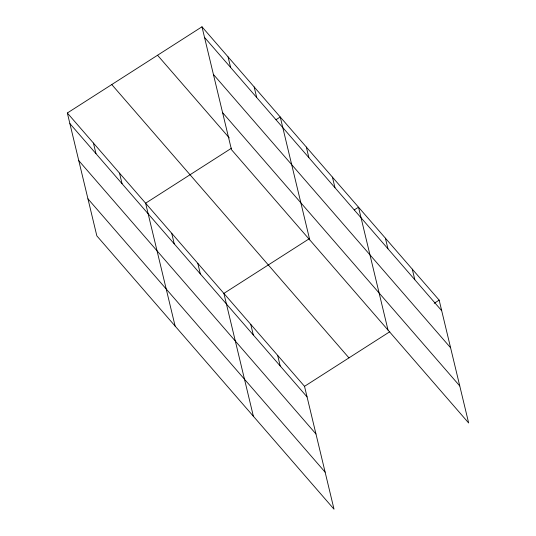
<?xml version="1.0" encoding="UTF-8"?>
<svg xmlns="http://www.w3.org/2000/svg" width="536" height="536" viewBox="0 0 536 536"><rect width="100%" height="100%" fill="white"/><g stroke="black" fill="none" stroke-linecap="round" stroke-linejoin="round"><path stroke-width="0.8" d="M67.342 113.002L304.522 386.329L334.022 509.2L96.842 235.874L67.342 113.002L201.978 26.8L439.158 300.127L468.658 422.998L231.478 149.671L201.978 26.8M231.592 148.15L145.611 203.198L175.111 326.069M276.013 119.709L280.248 116.995L309.748 239.867M309.158 238.801L223.881 293.4L253.381 416.271M354.289 209.904L358.517 207.198L388.017 330.069M304.522 386.329L389.799 331.73M434.22 303.289L439.158 300.127M204.524 37.393L441.704 310.719M213.415 74.444L450.595 347.77M222.581 112.62L459.761 385.947M157.55 55.248L229.294 137.926M111.769 84.554L348.956 357.88M69.888 123.595L307.068 396.921M78.779 160.646L315.965 433.972M87.944 198.823L325.124 472.149M412.278 269.152L414.824 279.745M385.397 238.172L387.943 248.764M332.427 177.128L334.973 187.727M306.337 147.065L308.883 157.658M254.158 86.933L256.704 97.525M228.068 56.863L230.614 67.462M277.641 355.348L280.187 365.947M250.761 324.374L253.307 334.966M197.791 263.33L200.337 273.923M171.701 233.267L174.247 243.86M119.521 173.135L122.067 183.727M93.431 143.065L95.978 153.665"/></g></svg>
